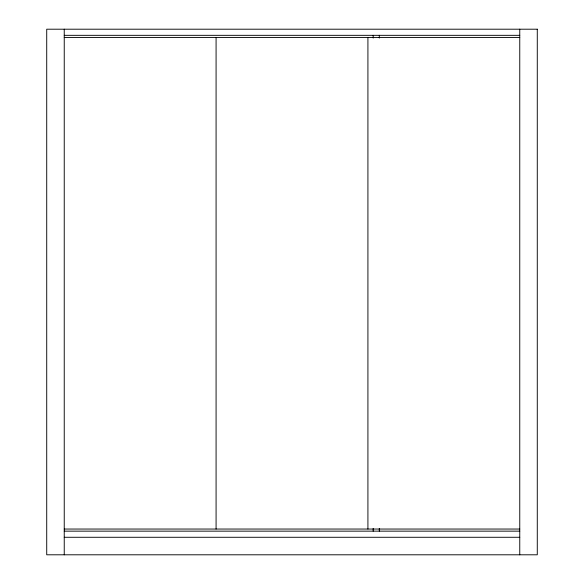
<?xml version="1.0" encoding="UTF-8"?>
<svg xmlns="http://www.w3.org/2000/svg" width="584" height="584" viewBox="0 0 584 584"><rect width="100%" height="100%" fill="white"/><g stroke="black" fill="none" stroke-linecap="round" stroke-linejoin="round"><path stroke-width="0.88" d="M64.24 35.332L519.76 35.332M64.24 37.434L519.76 37.434M64.24 529.046L519.76 529.046M64.24 531.148L519.76 531.148M64.24 537.28L519.76 537.28M519.76 29.2L519.76 554.8M379.308 35.332L379.308 38.069M379.308 528.41L379.308 531.148M373.176 35.332L373.176 38.069M373.176 528.41L373.176 531.148M367.92 37.434L367.92 529.046M216.08 37.434L216.08 529.046M64.24 29.2L64.24 554.8M537.28 29.2L46.72 29.2L46.72 554.8L537.28 554.8L537.28 29.2"/></g></svg>
